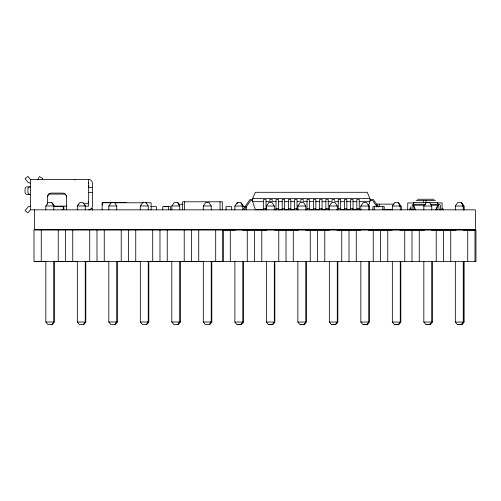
<?xml version="1.0" encoding="UTF-8"?>
<svg xmlns="http://www.w3.org/2000/svg" width="501" height="501" viewBox="0 0 501 501"><rect width="100%" height="100%" fill="white"/><g stroke="black" fill="none" stroke-linecap="round" stroke-linejoin="round"><path stroke-width="0.75" d="M66.464 209.838L66.464 196.818C66.489 194.839 64.723 193.098 62.744 193.098L51.334 193.098C49.355 193.098 47.595 194.839 47.614 196.818L47.614 204.101M88.658 201.778C88.489 204.458 84.876 203.606 83.216 203.638M47.633 196.461L47.846 195.534L47.614 196.818L47.846 195.534M415.617 209.838L413.137 205.191L413.732 202.398L437.567 202.398L438.162 205.191L435.682 209.838M368.454 206.049L369.901 201.671L369.901 198.484L367.246 192.296L255.31 192.296L252.654 198.484L252.654 201.671L255.31 209.7L263.921 209.7M413.989 205.648L413.87 209.036L411.772 209.838M37.788 179.458L39.435 176.609L42.654 178.469L42.084 179.458M78.644 204.759L78.882 204.352M243.592 208.723L250.037 199.461L252.729 199.461M244.175 209.838L250.619 200.575L252.729 200.575M45.835 209.869L45.835 205.974L48.24 202.561L52.091 202.623L54.315 206.03M77.329 209.869L77.329 205.974L79.734 202.561L83.047 202.561L85.264 205.974L85.264 209.869M108.823 209.869L108.823 205.974L111.222 202.561L115.08 202.623M140.318 209.869L140.318 205.974L142.716 202.561L146.574 202.623M171.812 209.869L171.812 205.974L174.21 202.561L178.068 202.623L179.546 204.896M203.306 209.869L203.306 205.974L205.704 202.561L209.017 202.561L211.24 205.974L211.24 209.869M234.869 209.913L234.869 206.024L237.267 202.611L240.586 202.611L242.803 206.024L242.803 209.913M237.011 203.807L237.812 202.673M266.363 209.913L266.363 206.024L268.761 202.611L272.074 202.611L274.298 206.024L274.298 209.913M297.857 209.913L297.857 206.024L300.256 202.611L303.568 202.611L305.792 206.024L305.792 209.913M329.351 209.913L329.351 206.024L331.75 202.611L335.063 202.611L337.286 206.024L337.286 209.913M360.845 209.913L360.845 206.024L363.244 202.611L366.557 202.611L368.78 206.024L368.78 209.913M392.339 209.913L392.339 206.024L394.738 202.611L398.051 202.611L400.274 206.024L400.274 209.913M423.833 209.913L423.833 206.024L426.232 202.611L429.545 202.611L431.768 206.024L431.768 209.913M455.328 209.913L455.328 206.024L457.726 202.611L461.039 202.611L463.262 206.024L463.262 209.913M30.379 183.178L28.294 182.558L25.05 178.744L27.956 176.421L30.379 179.458L30.379 209.838L27.956 212.875L25.05 210.558L28.294 206.744L30.379 206.118M51.791 324.46L53.776 322.005L53.776 261.259M83.285 324.46L85.264 322.005L85.264 261.259M114.779 324.46L116.758 322.005L116.758 261.259M117.303 261.322L117.303 322.062L115.318 324.516L110.809 324.46L108.823 322.005L108.823 261.259M146.267 324.46L148.252 322.005L148.252 261.259M148.797 261.322L148.797 322.062L146.812 324.516L142.303 324.46L140.318 322.005L140.318 261.259M177.761 324.46L179.746 322.005L179.746 261.259M180.291 261.322L180.291 322.062L178.306 324.516L173.797 324.46L171.812 322.005L171.812 261.259M209.255 324.46L211.24 322.005L211.24 261.259M211.785 261.322L211.785 322.062L209.8 324.516L205.291 324.46L203.306 322.005L203.306 261.259M243.348 261.372L243.348 322.112L241.363 324.567L237.399 324.567M274.298 261.309L274.298 322.049L272.312 324.504L268.348 324.504L266.363 322.049L266.363 261.309M305.792 261.309L305.792 322.049L303.806 324.504L299.842 324.504L297.857 322.049L297.857 261.309M337.286 261.309L337.286 322.049L335.301 324.504L331.336 324.504L329.351 322.049L329.351 261.309M368.78 261.309L368.78 322.049L366.795 324.504L362.83 324.504L360.845 322.049L360.845 261.309M400.813 261.372L400.813 322.112L398.834 324.567L394.863 324.567M432.307 261.372L432.307 322.112L430.328 324.567L426.357 324.567M461.816 324.567L463.406 322.6M463.964 261.378L463.964 322.124L461.978 324.579L457.851 324.567M413.632 204.464C410.05 204.865 414.496 210.877 409.605 208.911L409.605 209.838M30.379 179.458L88.658 179.458A3.72 3.72 0 0 1 92.378 183.178L92.378 206.118A3.72 3.72 0 0 1 88.658 209.838M30.379 186.898L26.634 186.898A2.48 1.584 90 0 0 25.05 189.378L25.05 191.858A2.48 1.584 -90 0 0 26.634 194.338L30.379 194.338M88.658 187.518L92.378 187.518M88.658 192.478L92.378 192.478M48.202 194.094L65.255 194.094M252.654 198.484L369.901 198.484M417.477 199.248L434.06 199.248M416.124 200.538L435.413 200.538M252.654 201.671L263.601 201.671M265.943 201.671L276.107 201.671M278.45 201.671L282.357 201.671M284.706 201.671L288.614 201.671M290.173 201.671L294.864 201.671M297.212 201.671L301.12 201.671M302.679 201.671L307.37 201.671M309.718 201.671L313.626 201.671M315.185 201.671L319.876 201.671M322.224 201.671L326.132 201.671M327.692 201.671L332.382 201.671M334.731 201.671L338.638 201.671M340.198 201.671L344.106 201.671M346.454 201.671L351.145 201.671M352.704 201.671L356.612 201.671M358.96 201.671L369.901 201.671M126.221 202.398L102.93 202.398L102.342 205.191M111.435 202.773L102.104 202.773L102.104 209.838M114.547 202.773L143.324 202.773M145.659 202.773L151.102 202.773L151.102 209.838M413.989 202.943L407.739 202.943L407.739 209.838M437.423 202.943L442.107 202.943L442.107 209.074M394.124 204.12L376.765 204.12L376.765 206.913M183.072 204.258L179.258 204.258L179.258 206.349M413.137 204.258L425.65 204.258M430.34 204.258L438.162 204.258M413.137 205.191L424.942 205.191M431.161 205.191L438.162 205.191M45.835 205.974L53.776 205.974L53.776 209.869M77.329 205.974L85.264 205.974M108.823 205.974L116.758 205.974L116.758 209.869M140.318 205.974L148.252 205.974L148.252 209.869M171.812 205.974L179.746 205.974L179.746 209.869M203.306 205.974L211.24 205.974M234.869 206.024L242.803 206.024M266.363 206.024L274.298 206.024M297.857 206.024L305.792 206.024M329.351 206.024L337.286 206.024M360.845 206.024L368.78 206.024M392.339 206.024L400.274 206.024M423.833 206.024L431.768 206.024M455.328 206.024L463.262 206.024M53.3 206.118L66.977 206.118M85.114 206.118L88.658 206.118L88.658 179.458M241.908 206.08L243.348 206.08L241.125 202.673M399.372 206.08L400.813 206.08L398.596 202.673M462.523 206.093L463.964 206.093L463.964 209.988M53.557 206.381L63.834 206.381L63.834 209.838M150.788 206.656L156.444 206.656L156.444 209.838M242.716 206.656L245.546 206.656M400.268 206.656L401.683 206.656L401.683 209.838M90.888 208.353L92.378 208.353L92.378 210.213M263.607 208.723L266.025 208.723M276.007 208.723L278.424 208.723M282.207 208.723L284.624 208.723M288.407 208.723L290.824 208.723M294.607 208.723L297.024 208.723M307.007 208.723L309.424 208.723M313.438 208.723L315.855 208.723M319.638 208.723L322.055 208.723M325.838 208.723L328.255 208.723M338.238 208.723L340.655 208.723M344.438 208.723L346.855 208.723M350.637 208.723L353.055 208.723M356.837 208.723L359.255 208.723M412.586 209.493L415.504 209.493M435.469 209.493L436.928 209.493M265.486 209.7L267.052 209.7M274.097 209.7L276.446 209.7M278.011 209.7L281.925 209.7M284.274 209.7L288.971 209.7M290.536 209.7L294.45 209.7M296.799 209.7L298.364 209.7M305.41 209.7L306.975 209.7M309.324 209.7L314.021 209.7M315.586 209.7L319.5 209.7M321.849 209.7L325.763 209.7M328.111 209.7L329.677 209.7M336.722 209.7L338.288 209.7M340.636 209.7L344.55 209.7M346.116 209.7L350.813 209.7M353.161 209.7L357.075 209.7M358.635 209.7L360.983 209.7M383.71 209.7L392.634 209.7M30.379 209.838L475.455 209.838L475.455 229.677L34.544 229.677L34.544 209.838M223.578 230.097L235.47 230.097M242.409 230.097L266.958 230.097M274.673 230.097L298.452 230.097M305.397 230.097L329.176 230.097M336.891 230.097L360.67 230.097M368.385 230.097L392.164 230.097M399.879 230.097L424.428 230.097M431.374 230.097L455.923 230.097M463.287 230.109L475.95 230.109L475.95 261.603L210.846 261.541M34.544 261.541L45.666 261.541M53.375 261.541L77.154 261.541M84.869 261.541L108.648 261.541M116.364 261.541L140.913 261.541M147.858 261.541L172.407 261.541M179.352 261.541L203.901 261.541M45.835 261.259L45.835 322.005L53.776 322.005M77.329 261.259L77.329 322.005L85.264 322.005M108.823 322.005L116.758 322.005M140.318 322.005L148.252 322.005M171.812 322.005L179.746 322.005M203.306 322.005L211.24 322.005M115.863 322.062L117.303 322.062M147.35 322.062L148.797 322.062M178.844 322.062L180.291 322.062M210.339 322.062L211.785 322.062M234.869 261.309L234.869 322.049L243.348 322.112M266.363 322.049L274.298 322.049M297.857 322.049L305.792 322.049M329.351 322.049L337.286 322.049M360.845 322.049L368.78 322.049M392.339 261.309L392.339 322.049L400.813 322.112M423.833 261.309L423.833 322.049L432.307 322.112M455.328 261.309L455.328 322.049L463.964 322.124M268.887 324.567L272.857 324.567L274.842 322.112L274.842 261.372M300.381 324.567L304.351 324.567L306.336 322.112L306.336 261.372M331.875 324.567L335.845 324.567L337.831 322.112L337.831 261.372M363.369 324.567L367.339 324.567L369.325 322.112L369.325 261.372M440.911 209.838C437.154 210.57 440.404 205.379 437.661 205.197M438.306 204.308C442.865 203.907 438.012 210.927 443.084 208.911L443.084 209.838M455.328 322.049L457.307 324.504L461.277 324.504L463.262 322.049L463.262 261.309M423.833 322.049L425.812 324.504L429.783 324.504L431.768 322.049L431.768 261.309M392.339 322.049L394.325 324.504L398.289 324.504L400.274 322.049L400.274 261.309M234.869 322.049L236.854 324.504L240.824 324.504L242.803 322.049L242.803 261.309M77.329 322.005L79.315 324.46L83.824 324.516L85.809 322.062L85.809 261.322M45.835 322.005L47.82 324.46L52.329 324.516L54.315 322.062L54.315 261.322M463.964 206.093L461.565 202.68L463.801 206.08L463.801 209.975M378.393 206.844L373.239 199.429L370.546 199.429L370.546 200.55L372.656 200.55L376.952 206.725M368.579 204.947L369.325 206.08L369.325 209.975M177.523 202.561L179.746 205.974M146.029 202.561L148.252 205.974M114.541 202.561L116.758 205.974M51.553 202.561L53.776 205.974M66.232 195.534L66.464 196.818L66.232 195.534L66.445 196.461M474.986 261.528L474.986 230.04L34.005 229.99L34.005 261.484L222.964 261.484L222.964 229.99M467.721 230.04L467.721 261.528M463.801 261.372L463.801 322.112M450.75 230.04L450.75 261.528M443.491 230.04L443.491 261.528M436.928 206.719L436.928 209.838M436.227 230.04L436.227 261.528M426.032 200.538L426.032 202.805M423.527 200.538L423.527 202.805M419.256 230.04L419.256 261.528M411.997 230.04L411.997 261.528M410.4 206.781L410.4 209.186M404.733 230.04L404.733 261.528M387.761 230.04L387.761 261.528M384.229 209.838L384.229 206.656L372.919 206.656L372.919 209.838M382.814 206.656L382.814 209.838M380.503 230.04L380.503 261.528M379.244 204.12L379.244 206.913M374.335 206.656L374.335 209.838M373.239 230.04L373.239 261.528M359.255 209.838L359.255 199.461L356.837 199.461L356.837 209.838M356.267 230.04L356.267 261.528M353.055 209.838L353.055 199.461L350.637 199.461L350.637 209.838M349.009 230.04L349.009 261.528M346.855 209.838L346.855 199.461L344.438 199.461L344.438 209.838M341.745 230.04L341.745 261.528M340.655 209.838L340.655 199.461L338.238 199.461L338.238 209.838M334.455 200.575L334.455 199.461L332.038 199.461L332.038 200.575M328.255 209.838L328.255 199.461L325.838 199.461L325.838 209.838M324.78 230.04L324.78 261.528M322.055 209.838L322.055 199.461L319.638 199.461L319.638 209.838M317.515 230.04L317.515 261.528M315.855 209.838L315.855 199.461L313.438 199.461L313.438 209.838M310.257 230.04L310.257 261.528M309.424 209.838L309.424 199.461L307.007 199.461L307.007 209.838M303.224 200.575L303.224 199.461L300.807 199.461L300.807 200.575M297.024 209.838L297.024 199.461L294.607 199.461L294.607 209.838M293.285 230.04L293.285 261.528M290.824 209.838L290.824 199.461L288.407 199.461L288.407 209.838M286.021 230.04L286.021 261.528M284.624 209.838L284.624 199.461L282.207 199.461L282.207 209.838M278.763 230.04L278.763 261.528M278.424 209.838L278.424 199.461L276.007 199.461L276.007 209.838M272.225 200.575L272.225 199.461L269.807 199.461L269.807 200.575M266.025 209.838L266.025 199.461L263.607 199.461L263.607 209.838M261.791 230.04L261.791 261.528M254.527 230.04L254.527 261.528M247.269 230.04L247.269 261.528M246.248 206.656L246.248 209.838M231.7 209.838L231.7 206.656L226.045 206.656L226.045 209.838M230.297 230.04L230.297 261.528M223.033 230.04L223.033 261.528M222.3 209.838L222.3 201.79L182.633 201.79L182.633 209.838M220.058 201.79L220.058 209.838M215.699 229.99L215.699 261.484M198.734 229.99L198.734 261.484M191.47 229.99L191.47 261.484M184.619 201.79L184.619 209.838M184.211 229.99L184.211 261.484M170.365 209.838L170.365 206.381L164.215 206.381L164.215 206.763M168.417 209.838L168.417 206.656L162.769 206.656L162.769 209.838M167.24 229.99L167.24 261.484M159.976 229.99L159.976 261.484M152.717 229.99L152.717 261.484M135.746 229.99L135.746 261.484M128.481 229.99L128.481 261.484M121.223 229.99L121.223 261.484M104.252 229.99L104.252 261.484M96.987 229.99L96.987 261.484M89.729 229.99L89.729 261.484M72.758 229.99L72.758 261.484M65.499 229.99L65.499 261.484M62.143 206.381L62.143 206.763L63.414 206.763L63.414 209.456L62.143 209.456L62.143 209.838M58.235 229.99L58.235 261.484M41.264 229.99L41.264 261.484M29.496 194.338A2.48 1.584 -90 0 1 27.912 191.858L27.912 189.378A2.48 1.584 90 0 1 29.496 186.898M74.398 179.458A2.48 2.48 0 0 1 75.037 179.546M88.658 185.833A3.72 2.136 0 0 1 88.533 186.385M88.658 182.784A3.72 2.136 0 0 1 88.533 183.335"/></g></svg>
